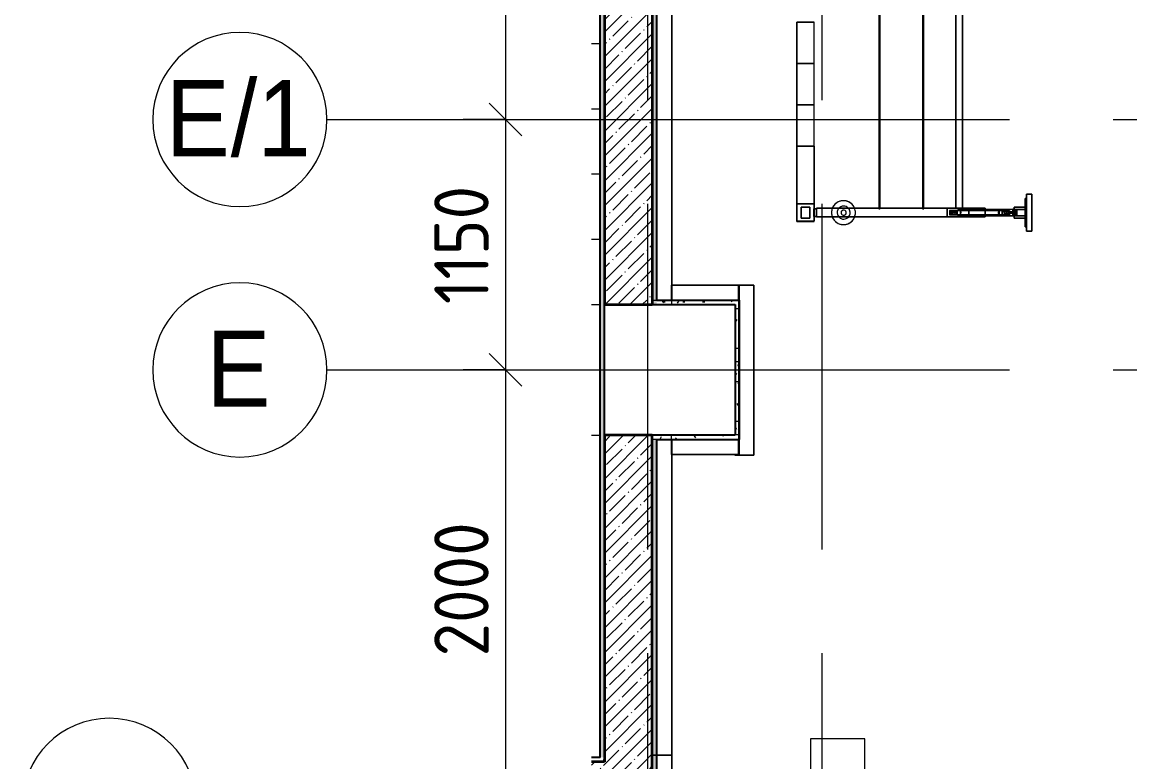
# Model space of a CAD drawing. Header units: millimetres. Extents: x 39486 to 115248, y -1987 to 27400.
# Drawn here: x 39486 to 44573, y 15200 to 18597 of the extents above; entities that cross this region are included whole.
import ezdxf

# ---------------------------------------------------------------- set-up
doc = ezdxf.new("R2010")
doc.units = ezdxf.units.MM
doc.linetypes.add('Осевая', pattern=[3175, 635, -476.25, 1587.5, -476.25])
for name, color, linetype, lineweight in [('0-1', 7, 'Continuous', 9), ('A-ANNO-DIMS', 7, 'Continuous', 9), ('A-ANNO-DIMS-100', 7, 'Continuous', 9), ('I-WALL', 7, 'Continuous', 9), ('S-STRS-1', 7, 'Continuous', 9), ('Оси', 7, 'Continuous', 9), ('Оси-1', 7, 'Continuous', 20), ('Оси-2', 7, 'Осевая', 9)]:
    doc.layers.add(name, color=color, linetype=linetype, lineweight=lineweight)
for name, color, linetype, lineweight, true_color in [('A-WALL-1', 7, 'Continuous', 25, 0x3c3c3c), ('A-WALL-2', 7, 'Continuous', 35, 0x3c3c3c), ('A-WALL-FNSH-2', 7, 'Continuous', 13, 0x3c3c3c), ('I-FURN-1', 7, 'Continuous', 9, 0xf0f0f0)]:
    doc.layers.add(name, color=color, linetype=linetype, lineweight=lineweight, true_color=true_color)
doc.styles.add('Arial', font='arial.ttf', dxfattribs={"width": 0.9, "height": 350})
doc.styles.add('ISOCPEUR', font='isocpeur.ttf', dxfattribs={"width": 0.9, "height": 250})
doc.dimstyles.new('ISO-2_5_0_9К_БОЛЬШОЙ', dxfattribs={"dimscale": 304.8, "dimtxt": 248.995294, "dimasz": 0.492126, "dimexe": 0.393701, "dimexo": 0.984252, "dimgap": 0, "dimtad": 1, "dimdec": 0, "dimrnd": 10, "dimzin": 0, "dimdsep": 46, "dimtxsty": 'ISOCPEUR', "dimblk1": 'OBLIQUE', "dimblk2": 'OBLIQUE', "dimsah": 1, "dimcen": 0.09, "dimdle": 0.393701, "dimazin": 0, "dimtfac": 1, "dimtdec": 4, "dimtix": 1, "dimtmove": 0, "dimatfit": 3, "dimfxl": 1, "dimtvp": 1, "dimtolj": 1, "dimtzin": 0, "dimarcsym": 2})
pattern_1 = [(45, (0, 0), (-57.02463, 57.02463), []), (45, (57.025, 0), (-57.02463, 57.02463), [100.806, -20.161, 3.353, -16.808])]
pattern_2 = [(0, (0, 0), (121.92, 30.48), [10.058, -81.382, 10.058, -81.382, -487.68]), (0, (0, 0), (121.92, 30.48), [-182.88, 10.058, -172.822, 10.058, -81.382, -213.36]), (0, (0, 0), (121.92, 30.48), [-457.2, 10.058, -50.902, 10.058, -142.342]), (120, (45.72, 15.24), (-87.356454, 90.345817), [10.058, -81.382, 10.058, -81.382, -487.68]), (120, (45.72, 15.24), (-87.356454, 90.345817), [-182.88, 10.058, -172.822, 10.058, -81.382, -213.36]), (120, (45.72, 15.24), (-87.356454, 90.345817), [-457.2, 10.058, -50.902, 10.058, -142.342]), (240, (60.96, 76.2), (-34.563546, -120.825817), [10.058, -81.382, 10.058, -81.382, -487.68]), (240, (60.96, 76.2), (-34.563546, -120.825817), [-182.88, 10.058, -172.822, 10.058, -81.382, -213.36]), (240, (60.96, 76.2), (-34.563546, -120.825817), [-457.2, 10.058, -50.902, 10.058, -142.342])]

# ---------------------------------------------------------------- blocks, each defined once
blk = doc.blocks.new('Стол базовый прямоугольный - 5_8-26349451-План разверток пом_ 2_19_ Этаж 2')
at = {"layer": 'I-FURN-1'}
for p, q in [((1500, 125), (-1500, 125)), ((-1500, 125), (-1500, -125)), ((1500, -125), (1500, 125)), ((-1500, -125), (1500, -125))]:
    blk.add_line(p, q, dxfattribs=at)
blk = doc.blocks.new('Sports-Recreation_Goals-Nets_Unisport_Handball-goal-with-gas-springs - 5_26-V2-План разверток пом_ 2_19_ Этаж 2')
at = {"layer": '0-1'}
for p, q in [((1475, -25), (1475, -31)), ((1475, -25), (1475, -31)), ((1484.4, -25), (1484.4, -30)), ((1484.4, -25), (1484.4, -30)), ((1595.4, -30), (1595.4, -25)), ((1595.4, -30), (1595.4, -25)), ((1605, -31), (1605, -25)), ((1605, -31), (1605, -25)), ((1526, -144.1), (1526, -289.4)), ((1531, -132.1), (1531, -289.4)), ((1537, -126.9), (1543, -126.9)), ((1549, -289.4), (1549, -132.1)), ((1554, -289.4), (1554, -144.1)), ((1526, -289.4), (1526, -336.2)), ((1531, -289.4), (1531, -348)), ((1549, -348), (1549, -289.4)), ((1554, -336.2), (1554, -289.4)), ((1520, -496.9), (-1520, -496.9)), ((1520, -497), (-1520, -497)), ((-1520, -502.9), (1520, -502.9)), ((-1520, -503), (1520, -503)), ((1522.2, -496.9), (1520, -496.9)), ((1522.5, -497), (1520, -497)), ((1520, -502.9), (1522.2, -502.9)), ((1520, -503), (1522.5, -503)), ((1520, -696.9), (-1520, -696.9)), ((-1520, -702.9), (1520, -702.9)), ((1522.2, -696.9), (1520, -696.9)), ((1520, -702.9), (1522.2, -702.9))]:
    blk.add_line(p, q, dxfattribs=at)
at = {"layer": 'I-FURN-1'}
for p, q in [((1455, -25), (1455, 0)), ((1455, 0), (1455, -25)), ((1455, 0), (1625, 0)), ((1625, 0), (1455, 0)), ((1625, 0), (1625, -25)), ((1625, -25), (1625, 0)), ((1625, -25), (1455, -25)), ((1455, -25), (1481.8, -25)), ((1475, -25), (1475.8, -25)), ((1481.8, -25), (1475, -25)), ((1475.8, -25), (1481.8, -25)), ((1481.8, -31), (1475.8, -31)), ((1475.8, -31), (1481.8, -31)), ((1481.8, -31), (1475.8, -31)), ((1475.8, -31), (1481.8, -31)), ((1475.8, -31), (1475.8, -31)), ((1481.8, -25), (1485.8, -25)), ((1481.8, -27.2), (1481.8, -25)), ((1481.8, -31), (1481.8, -25)), ((1485.8, -25), (1481.8, -25)), ((1481.8, -25), (1485.8, -25)), ((1481.8, -27.2), (1481.8, -25)), ((1481.8, -27.2), (1481.8, -25)), ((1481.8, -25), (1481.8, -25)), ((1485.8, -25), (1481.8, -25)), ((1481.8, -25), (1485.8, -25)), ((1481.8, -29.1), (1481.8, -27.2)), ((1481.8, -29.1), (1481.8, -27.2)), ((1481.8, -29.1), (1481.8, -27.2)), ((1481.8, -31), (1481.8, -29.1)), ((1481.8, -31), (1481.8, -29.1)), ((1481.8, -31), (1481.8, -29.1)), ((1514.9, -31), (1481.8, -31)), ((1481.8, -31), (1514.9, -31)), ((1514.9, -31), (1481.8, -31)), ((1481.8, -31), (1514.9, -31)), ((1485.8, -25), (1564, -25)), ((1564, -25), (1485.8, -25)), ((1485.8, -25), (1564, -25)), ((1564, -25), (1485.8, -25)), ((1539.9, -25), (1485.8, -25)), ((1485.8, -25), (1496.5, -25)), ((1485.8, -25), (1485.8, -25)), ((1496.5, -25), (1485.8, -25)), ((1485.8, -25), (1539.9, -25)), ((1485.8, -25), (1564, -25)), ((1485.8, -30), (1524.6, -30)), ((1524.6, -30), (1485.8, -30)), ((1485.8, -30), (1485.8, -30)), ((1485.8, -30), (1524.6, -30)), ((1539.9, -30), (1485.8, -30)), ((1496.5, -25), (1515.8, -25)), ((1539.9, -25), (1496.5, -25)), ((1524.9, -31), (1514.9, -31)), ((1514.9, -31), (1524.9, -31)), ((1524.9, -31), (1514.9, -31)), ((1514.9, -31), (1524.9, -31)), ((1524.9, -31), (1514.9, -31)), ((1514.9, -31), (1524.9, -31)), ((1514.9, -31), (1514.9, -81)), ((1514.9, -81), (1514.9, -31)), ((1515.8, -25), (1539.9, -25)), ((1524.6, -30), (1539.9, -30)), ((1539.9, -30), (1524.6, -30)), ((1524.6, -30), (1539.9, -30)), ((1554.9, -30), (1524.9, -30)), ((1524.9, -30), (1554.9, -30)), ((1524.9, -30), (1524.9, -74)), ((1524.9, -74), (1524.9, -30)), ((1554.9, -30), (1524.9, -30)), ((1524.9, -30), (1554.9, -30)), ((1524.9, -31), (1524.9, -74)), ((1524.9, -74), (1524.9, -31)), ((1554.9, -31), (1524.9, -31)), ((1524.9, -31), (1554.9, -31)), ((1554.9, -31), (1524.9, -31)), ((1524.9, -31), (1554.9, -31)), ((1554.9, -31), (1524.9, -31)), ((1524.9, -31), (1554.9, -31)), ((1539.9, -25), (1564, -25)), ((1564, -25), (1539.9, -25)), ((1539.9, -25), (1564, -25)), ((1564, -25), (1539.9, -25)), ((1555.2, -30), (1539.9, -30)), ((1539.9, -30), (1555.2, -30)), ((1555.2, -30), (1539.9, -30)), ((1539.9, -30), (1564, -30)), ((1554.9, -74), (1554.9, -30)), ((1554.9, -30), (1554.9, -74)), ((1554.9, -74), (1554.9, -31)), ((1554.9, -31), (1554.9, -74)), ((1564.5, -31), (1554.9, -31)), ((1554.9, -31), (1564.5, -31)), ((1564.5, -31), (1554.9, -31)), ((1554.9, -31), (1564.5, -31)), ((1564.9, -31), (1554.9, -31)), ((1554.9, -31), (1564.9, -31)), ((1564, -30), (1555.2, -30)), ((1555.2, -30), (1564, -30)), ((1564, -30), (1555.2, -30)), ((1564, -25), (1564.6, -25)), ((1564.6, -25), (1564, -25)), ((1564, -25), (1564.6, -25)), ((1564.6, -25), (1564, -25)), ((1564.6, -30), (1564, -30)), ((1564, -30), (1564.6, -30)), ((1564.6, -30), (1564, -30)), ((1564, -30), (1564.6, -30)), ((1564.5, -25), (1594, -25)), ((1594, -25), (1564.5, -25)), ((1564.5, -25), (1594, -25)), ((1594, -25), (1564.5, -25)), ((1564.5, -25), (1594, -25)), ((1564.6, -25), (1583.3, -25)), ((1583.3, -25), (1564.6, -25)), ((1564.6, -25), (1583.3, -25)), ((1594, -25), (1564.6, -25)), ((1583.3, -30), (1564.6, -30)), ((1564.6, -30), (1594, -30)), ((1594, -30), (1564.6, -30)), ((1564.6, -30), (1594, -30)), ((1598.2, -31), (1564.9, -31)), ((1564.9, -31), (1598.2, -31)), ((1598.2, -31), (1564.9, -31)), ((1564.9, -31), (1598.2, -31)), ((1564.9, -81), (1564.9, -31)), ((1564.9, -31), (1564.9, -81)), ((1583.3, -25), (1594, -25)), ((1594, -25), (1583.3, -25)), ((1583.3, -25), (1594, -25)), ((1594, -30), (1583.3, -30)), ((1594, -25), (1598.2, -25)), ((1598.2, -25), (1594, -25)), ((1594, -25), (1598.2, -25)), ((1598.2, -25), (1594, -25)), ((1595.4, -25), (1594, -25)), ((1594, -25), (1595.4, -25)), ((1594, -25), (1600.7, -25)), ((1595.4, -30), (1594, -30)), ((1594, -30), (1595.4, -30)), ((1598.2, -31), (1598.2, -25)), ((1598.2, -25), (1601.1, -25)), ((1605, -25), (1598.2, -25)), ((1598.2, -25), (1598.2, -31)), ((1598.2, -31), (1598.2, -25)), ((1598.2, -25), (1601.1, -25)), ((1601.1, -25), (1598.2, -25)), ((1598.2, -25), (1598.2, -31)), ((1603.2, -31), (1598.2, -31)), ((1598.2, -31), (1605, -31)), ((1603.2, -31), (1598.2, -31)), ((1598.2, -31), (1603.2, -31)), ((1600.7, -25), (1625, -25)), ((1601.1, -25), (1605, -25)), ((1601.1, -25), (1605, -25)), ((1605, -25), (1601.1, -25)), ((1605, -31), (1603.2, -31)), ((1605, -31), (1603.2, -31)), ((1603.2, -31), (1605, -31)), ((1514.9, -81), (1522, -81)), ((1525.3, -81), (1514.9, -81)), ((1522, -80.9), (1524.9, -80.9)), ((1522, -80.9), (1525, -80.9)), ((1522, -86.9), (1522, -81)), ((1522, -86.9), (1522, -81)), ((1522, -81), (1525.3, -81)), ((1524.9, -86.9), (1522, -86.9)), ((1525, -86.9), (1522, -86.9)), ((1554.9, -74), (1524.9, -74)), ((1525, -80.9), (1528.5, -80.9)), ((1525, -80.9), (1537, -80.9)), ((1537, -86.9), (1525, -86.9)), ((1537, -86.9), (1525, -86.9)), ((1554.5, -70), (1525.3, -70)), ((1525.3, -70), (1554.5, -70)), ((1554.5, -70), (1525.3, -70)), ((1525.3, -70), (1554.5, -70)), ((1525.3, -70), (1525.3, -74)), ((1525.3, -70), (1525.3, -74)), ((1525.3, -70), (1525.3, -74)), ((1525.3, -70), (1525.3, -74)), ((1525.3, -74), (1554.5, -74)), ((1525.3, -74), (1554.5, -74)), ((1554.5, -74), (1525.3, -74)), ((1525.3, -74), (1525.3, -214.9)), ((1525.3, -74), (1525.3, -214.9)), ((1525.3, -74), (1525.3, -81)), ((1525.3, -74), (1525.3, -81)), ((1525.3, -81), (1525.3, -82.9)), ((1525.3, -81), (1525.3, -82.9)), ((1554.5, -81), (1525.3, -81)), ((1525.3, -84.1), (1525.3, -86.9)), ((1525.3, -84.1), (1525.3, -86.9)), ((1525.3, -86.9), (1525.3, -214.9)), ((1525.3, -86.9), (1525.3, -214.9)), ((1525.4, -81), (1528.8, -81)), ((1528.5, -80.9), (1531.4, -80.9)), ((1528.8, -81), (1552, -81)), ((1531.4, -80.9), (1542.6, -80.9)), ((1552, -80.9), (1537, -80.9)), ((1537, -86.9), (1552, -86.9)), ((1542.6, -86.9), (1537, -86.9)), ((1537, -86.9), (1543, -86.9)), ((1543, -86.9), (1537, -86.9)), ((1537, -86.9), (1537, -111.9)), ((1537, -102.2), (1537, -86.9)), ((1542.6, -80.9), (1552, -80.9)), ((1543, -111.9), (1543, -86.9)), ((1543, -86.9), (1543, -102.2)), ((1545.5, -86.9), (1543.1, -86.9)), ((1549, -86.9), (1545.5, -86.9)), ((1552, -86.9), (1549, -86.9)), ((1552, -86.9), (1552, -81)), ((1552, -81), (1552, -86.9)), ((1552, -81), (1554.5, -81)), ((1554.5, -74), (1554.5, -70)), ((1554.5, -70), (1554.5, -74)), ((1554.5, -74), (1554.5, -70)), ((1554.5, -70), (1554.5, -74)), ((1554.5, -214.9), (1554.5, -74)), ((1554.5, -74), (1554.5, -214.9)), ((1554.5, -81), (1554.5, -74)), ((1554.5, -74), (1554.5, -81)), ((1554.5, -214.9), (1554.5, -81)), ((1554.5, -81), (1554.5, -214.9)), ((1554.5, -81), (1564.9, -81)), ((1564.9, -81), (1554.5, -81)), ((1530, -135), (1530, -102.2)), ((1530, -102.2), (1530, -117.4)), ((1530, -102.2), (1537, -102.2)), ((1530, -117.4), (1530, -136.8)), ((1537, -117.4), (1530, -117.4)), ((1535.4, -135), (1530, -135)), ((1530, -135), (1530, -136.8)), ((1530, -136.8), (1530, -150.1)), ((1530, -136.8), (1530, -150.1)), ((1532.8, -150.1), (1534.8, -150.1)), ((1539.9, -135), (1535.8, -135)), ((1536, -150.1), (1539, -150.1)), ((1537, -111.9), (1537, -102.2)), ((1537, -102.2), (1543, -102.2)), ((1537, -111.9), (1537, -126.9)), ((1537, -111.9), (1537, -122.6)), ((1538.6, -117.4), (1537, -117.4)), ((1537, -122.6), (1537, -126.9)), ((1544.2, -135), (1540.1, -135)), ((1541, -150.1), (1543.9, -150.1)), ((1543, -117.4), (1541.6, -117.4)), ((1543, -102.2), (1543, -111.9)), ((1543, -102.2), (1550, -102.2)), ((1543, -126.9), (1543, -111.9)), ((1543, -122.6), (1543, -111.9)), ((1550, -117.4), (1543, -117.4)), ((1543, -126.9), (1543, -122.6)), ((1550, -135), (1544.6, -135)), ((1544.8, -150.1), (1546.8, -150.1)), ((1548.2, -150.1), (1549.5, -150.1)), ((1550, -117.4), (1550, -102.2)), ((1550, -102.2), (1550, -135)), ((1550, -136.8), (1550, -117.4)), ((1550, -135), (1550, -136.8)), ((1550, -136.8), (1550, -150.1)), ((1550, -150.1), (1550, -136.8)), ((1520, -289.4), (1520, -214.9)), ((1520, -214.9), (1525.3, -214.9)), ((1520, -214.9), (1525.3, -214.9)), ((1520, -214.9), (1520, -289.4)), ((1525.3, -214.9), (1520, -214.9)), ((1520, -214.9), (1560, -214.9)), ((1520, -214.9), (1520, -289.4)), ((1520, -989.9), (1520, -214.9)), ((1554.5, -214.9), (1525.3, -214.9)), ((1525.3, -214.9), (1554.5, -214.9)), ((1554.5, -214.9), (1525.3, -214.9)), ((1530.8, -214.9), (1527.8, -214.9)), ((1527.8, -214.9), (1530.8, -214.9)), ((1527.8, -214.9), (1530.8, -214.9)), ((1527.8, -214.9), (1530.8, -214.9)), ((1533.4, -214.9), (1531.9, -214.9)), ((1531.9, -214.9), (1533.4, -214.9)), ((1531.9, -214.9), (1533.4, -214.9)), ((1531.9, -214.9), (1533.4, -214.9)), ((1540, -214.9), (1534.7, -214.9)), ((1534.7, -214.9), (1540, -214.9)), ((1534.7, -214.9), (1540, -214.9)), ((1534.7, -214.9), (1540, -214.9)), ((1545.1, -214.9), (1541.1, -214.9)), ((1541.1, -214.9), (1545.1, -214.9)), ((1541.1, -214.9), (1545.1, -214.9)), ((1541.1, -214.9), (1545.1, -214.9)), ((1547.7, -214.9), (1546.4, -214.9)), ((1546.4, -214.9), (1547.7, -214.9)), ((1546.4, -214.9), (1547.7, -214.9)), ((1546.4, -214.9), (1547.7, -214.9)), ((1551.4, -214.9), (1549.9, -214.9)), ((1549.9, -214.9), (1551.4, -214.9)), ((1549.9, -214.9), (1551.4, -214.9)), ((1549.9, -214.9), (1551.4, -214.9)), ((1554.5, -214.9), (1560, -214.9)), ((1554.5, -214.9), (1560, -214.9)), ((1560, -214.9), (1554.5, -214.9)), ((1560, -214.9), (1560, -289.4)), ((1560, -289.4), (1560, -214.9)), ((1560, -289.4), (1560, -214.9)), ((1560, -214.9), (1560, -989.9)), ((1520, -319.4), (1520, -289.4)), ((1520, -289.4), (1520, -319.4)), ((1520, -289.4), (1520, -319.4)), ((1560, -289.4), (1520, -289.4)), ((1520, -289.4), (1560, -289.4)), ((1520, -289.4), (1520, -319.4)), ((1520, -389.4), (1520, -289.4)), ((1560, -289.4), (1560, -389.4)), ((1560, -389.4), (1560, -289.4)), ((1560, -389.4), (1560, -289.4)), ((1560, -389.4), (1560, -289.4)), ((1560, -289.4), (1560, -389.4)), ((1520, -319.4), (-1520, -319.4)), ((-1520, -319.4), (1520, -319.4)), ((-1520, -349.4), (1520, -349.4)), ((1520, -349.4), (-1520, -349.4)), ((1520, -349.4), (1520, -319.4)), ((1520, -319.4), (1520, -349.4)), ((1520, -319.4), (1520, -349.4)), ((1520, -319.4), (1520, -349.4)), ((1520, -349.4), (1520, -319.4)), ((1520, -319.4), (1520, -349.4)), ((1520, -389.4), (1520, -349.4)), ((1520, -349.4), (1520, -389.4)), ((1520, -349.4), (1520, -389.4)), ((1520, -349.4), (1520, -389.4)), ((1530, -362.7), (1530, -330)), ((1530, -330), (1530, -345.1)), ((1530, -330), (1550, -330)), ((1530, -345.1), (1530, -377.8)), ((1532, -345.1), (1530, -345.1)), ((1547.8, -345.1), (1532.2, -345.1)), ((1537, -364.1), (1537, -349.1)), ((1537, -379.1), (1537, -349.1)), ((1537, -349.1), (1543, -349.1)), ((1543, -349.1), (1543, -364.1)), ((1543, -349.1), (1543, -379.1)), ((1550, -345.1), (1547.8, -345.1)), ((1550, -345.1), (1550, -330)), ((1550, -330), (1550, -362.7)), ((1550, -377.8), (1550, -345.1)), ((1520, -497.4), (1520, -389.4)), ((1520, -389.4), (1520, -497.4)), ((1520, -389.4), (1520, -497.4)), ((1520, -389.4), (1560, -389.4)), ((1560, -389.4), (1520, -389.4)), ((1537, -362.7), (1530, -362.7)), ((1530, -362.7), (1530, -377.8)), ((1530, -377.8), (1537, -377.8)), ((1543, -362.7), (1537, -362.7)), ((1537, -364.1), (1537, -378.7)), ((1537, -377.8), (1543, -377.8)), ((1537, -378.7), (1537, -379.1)), ((1537, -379.1), (1543, -379.1)), ((1550, -362.7), (1543, -362.7)), ((1543, -378.7), (1543, -364.1)), ((1543, -377.8), (1550, -377.8)), ((1543, -379.1), (1543, -378.7)), ((1550, -362.7), (1550, -377.8)), ((1560, -389.4), (1560, -842.6)), ((1560, -842.6), (1560, -389.4)), ((1560, -989.9), (1560, -389.4)), ((1520, -498.6), (1520, -502.5)), ((1520, -498.6), (1520, -502.5)), ((1520, -502.5), (1520, -498.7)), ((1520, -697.4), (1520, -502.5)), ((1520, -502.5), (1520, -697.4)), ((1520, -502.5), (1520, -697.4)), ((1522.2, -497.4), (1522.2, -498.4)), ((1522.2, -501.5), (1522.2, -498.1)), ((1522.2, -502.9), (1522.2, -498.4)), ((1522.5, -497), (1522.5, -498.4)), ((1522.5, -497.4), (1522.5, -497)), ((1522.5, -501.5), (1522.5, -498.2)), ((1522.5, -502.5), (1522.5, -498.4)), ((1522.5, -503), (1522.5, -502.5)), ((1520, -702.5), (1520, -698.7)), ((1520, -698.7), (1520, -702.5)), ((1520, -698.7), (1520, -702.5)), ((1520, -842.3), (1520, -702.5)), ((1520, -702.5), (1520, -842.3)), ((1520, -702.5), (1520, -989.9)), ((1522.2, -697.4), (1522.2, -698.4)), ((1522.2, -701.5), (1522.2, -698.2)), ((1522.2, -702.9), (1522.2, -698.4)), ((1520, -884.8), (1520, -844.2)), ((1520, -844.2), (1520, -884.8)), ((1560, -843.2), (1560, -886.5)), ((1560, -886.5), (1560, -843.2)), ((1520, -989), (1520, -886.9)), ((1520, -886.9), (1520, -989)), ((1560, -886.5), (1560, -989)), ((1560, -989), (1560, -886.5)), ((855, -999.9), (665, -999.9)), ((665, -999.9), (665, -1079.9)), ((855, -999.9), (665, -999.9)), ((665, -1079.9), (665, -999.9)), ((1045, -999.9), (855, -999.9)), ((855, -999.9), (855, -1079.9)), ((1045, -999.9), (855, -999.9)), ((855, -1079.9), (855, -999.9)), ((855, -1079.9), (855, -999.9)), ((855, -999.9), (855, -1079.9)), ((1045, -1079.9), (1045, -999.9)), ((1045, -999.9), (1045, -1079.9)), ((1235, -999.9), (1045, -999.9)), ((1045, -999.9), (1045, -1079.9)), ((1235, -999.9), (1045, -999.9)), ((1045, -1079.9), (1045, -999.9)), ((1579.8, -999.9), (1235, -999.9)), ((1235, -999.9), (1235, -1079.9)), ((1235, -999.9), (1235, -1079.9)), ((1235, -999.9), (1499.8, -999.9)), ((1235, -1079.9), (1235, -999.9)), ((1235, -999.9), (1235, -1079.9)), ((1499.7, -1000.1), (1499.7, -1079.9)), ((1499.7, -1079.9), (1499.7, -1000.1)), ((1499.8, -999.9), (1499.8, -1079.9)), ((1499.8, -999.9), (1499.8, -1079.9)), ((1499.8, -999.9), (1501.8, -999.9)), ((1500, -1079.9), (1500, -1000)), ((1500, -1000), (1500, -1079.9)), ((1500, -1000), (1522.5, -1000)), ((1522.5, -1000), (1500, -1000)), ((1500, -1079.9), (1500, -1000)), ((1500, -1000), (1500, -1079.9)), ((1500, -1000), (1522.5, -1000)), ((1522.5, -1000), (1500, -1000)), ((1500, -1079.9), (1500, -1000)), ((1500, -1000), (1500, -1079.9)), ((1500, -1000), (1522.5, -1000)), ((1522.5, -1000), (1500, -1000)), ((1500, -1079.9), (1500, -1000)), ((1500, -1000), (1500, -1079.9)), ((1500, -1000), (1522.5, -1000)), ((1522.5, -1000), (1500, -1000)), ((1500, -1079.9), (1500, -1000)), ((1500, -1000), (1500, -1079.9)), ((1500, -1000), (1522.5, -1000)), ((1522.5, -1000), (1500, -1000)), ((1500, -1079.9), (1500, -1000)), ((1500, -1000), (1500, -1079.9)), ((1500, -1000), (1522.5, -1000)), ((1522.5, -1000), (1500, -1000)), ((1500, -1079.9), (1500, -1000)), ((1500, -1000), (1500, -1079.9)), ((1500, -1000), (1522.5, -1000)), ((1522.5, -1000), (1500, -1000)), ((1500, -1079.9), (1500, -1000)), ((1500, -1000), (1500, -1079.9)), ((1500, -1000), (1522.5, -1000)), ((1522.5, -1000), (1500, -1000)), ((1522.5, -1000.1), (1500, -1000.1)), ((1500, -1000.1), (1522.5, -1000.1)), ((1501.8, -999.9), (1522.5, -999.9)), ((1560, -989), (1520, -989)), ((1520, -989), (1522.5, -989)), ((1520, -989.9), (1522.5, -989.9)), ((1560, -989.9), (1520, -989.9)), ((1522.5, -989), (1557.5, -989)), ((1557.5, -989), (1522.5, -989)), ((1522.5, -989), (1557.5, -989)), ((1522.5, -989.9), (1522.5, -999.9)), ((1522.5, -999.9), (1522.5, -989.9)), ((1522.5, -989.9), (1557.5, -989.9)), ((1522.5, -989.9), (1557.5, -989.9)), ((1557.5, -989.9), (1522.5, -989.9)), ((1522.5, -989.9), (1522.5, -999.9)), ((1522.5, -999.9), (1522.5, -989.9)), ((1522.5, -999.9), (1557.5, -999.9)), ((1522.5, -999.9), (1522.5, -1001.4)), ((1522.5, -1001.4), (1522.5, -999.9)), ((1522.5, -1000), (1557.5, -1000)), ((1557.5, -1000), (1522.5, -1000)), ((1522.5, -1000), (1557.5, -1000)), ((1557.5, -1000), (1522.5, -1000)), ((1522.5, -1000), (1557.5, -1000)), ((1557.5, -1000), (1522.5, -1000)), ((1522.5, -1000), (1557.5, -1000)), ((1557.5, -1000), (1522.5, -1000)), ((1522.5, -1000), (1557.5, -1000)), ((1579.8, -1000), (1522.5, -1000)), ((1522.5, -1000), (1557.5, -1000)), ((1557.5, -1000), (1522.5, -1000)), ((1522.5, -1000), (1557.5, -1000)), ((1557.5, -1000), (1522.5, -1000)), ((1522.5, -1000), (1557.5, -1000)), ((1557.5, -1000), (1522.5, -1000)), ((1557.5, -1000.1), (1522.5, -1000.1)), ((1522.5, -1000.1), (1557.5, -1000.1)), ((1522.5, -1000.1), (1522.5, -1001.4)), ((1522.5, -1001.4), (1522.5, -1000.1)), ((1522.5, -1001.4), (1557.5, -1001.4)), ((1557.5, -1001.4), (1522.5, -1001.4)), ((1522.5, -1001.4), (1557.5, -1001.4)), ((1557.5, -1001.4), (1522.5, -1001.4)), ((1557.5, -989), (1560, -989)), ((1557.5, -989.9), (1557.5, -999.9)), ((1557.5, -999.9), (1557.5, -989.9)), ((1557.5, -989.9), (1560, -989.9)), ((1557.5, -989.9), (1557.5, -999.9)), ((1557.5, -999.9), (1557.5, -989.9)), ((1557.5, -999.9), (1579.8, -999.9)), ((1557.5, -999.9), (1557.5, -1001.4)), ((1557.5, -1001.4), (1557.5, -999.9)), ((1557.5, -1000), (1579.8, -1000)), ((1579.8, -1000), (1557.5, -1000)), ((1557.5, -1000), (1579.8, -1000)), ((1579.8, -1000), (1557.5, -1000)), ((1557.5, -1000), (1579.8, -1000)), ((1579.8, -1000), (1557.5, -1000)), ((1557.5, -1000), (1579.8, -1000)), ((1579.8, -1000), (1557.5, -1000)), ((1557.5, -1000), (1579.8, -1000)), ((1557.5, -1000), (1579.8, -1000)), ((1579.8, -1000), (1557.5, -1000)), ((1557.5, -1000), (1579.8, -1000)), ((1579.8, -1000), (1557.5, -1000)), ((1557.5, -1000), (1579.8, -1000)), ((1579.8, -1000), (1557.5, -1000)), ((1579.8, -1000.1), (1557.5, -1000.1)), ((1557.5, -1000.1), (1579.8, -1000.1)), ((1557.5, -1000.1), (1557.5, -1001.4)), ((1557.5, -1001.4), (1557.5, -1000.1)), ((1579.8, -999.9), (1579.8, -1079.9)), ((1579.8, -1000), (1579.8, -1079.9)), ((1579.8, -1079.9), (1579.8, -1000.1)), ((1579.8, -1000.1), (1579.8, -1079.9)), ((1580.1, -1000), (1580.1, -1080)), ((1580.1, -1080), (1580.1, -1000)), ((1580.1, -1000), (1580.1, -1080)), ((1580.1, -1080), (1580.1, -1000)), ((1580.1, -1000), (1580.1, -1080)), ((1580.1, -1080), (1580.1, -1000)), ((1580.1, -1000), (1580.1, -1080)), ((1580.1, -1080), (1580.1, -1000)), ((1580.1, -1000), (1580.1, -1080)), ((1580.1, -1080), (1580.1, -1000)), ((1580.1, -1000), (1580.1, -1080)), ((1580.1, -1080), (1580.1, -1000)), ((1580.1, -1000), (1580.1, -1080)), ((1580.1, -1080), (1580.1, -1000)), ((1580.1, -1000), (1580.1, -1080)), ((1580.1, -1080), (1580.1, -1000)), ((1565, -1020.4), (1515, -1020.4)), ((1515, -1020.4), (1565, -1020.4)), ((1515, -1020.4), (1515, -1059.4)), ((1515, -1059.4), (1515, -1020.4)), ((1515, -1059.4), (1565, -1059.4)), ((1565, -1059.4), (1515, -1059.4)), ((1565, -1059.4), (1565, -1020.4)), ((1565, -1020.4), (1565, -1059.4)), ((665, -1079.9), (855, -1079.9)), ((855, -1079.9), (665, -1079.9)), ((855, -1079.9), (1045, -1079.9)), ((1045, -1079.9), (855, -1079.9)), ((1045, -1079.9), (1235, -1079.9)), ((1235, -1079.9), (1045, -1079.9)), ((1235, -1079.9), (1579.8, -1079.9)), ((1499.8, -1079.9), (1235, -1079.9)), ((1499.7, -1080.1), (1579.8, -1080.1)), ((1579.8, -1080.1), (1499.7, -1080.1)), ((1501.8, -1079.9), (1500, -1079.9)), ((1580.1, -1080), (1500, -1080)), ((1500, -1080), (1580.1, -1080)), ((1580.1, -1080), (1500, -1080)), ((1500, -1080), (1580.1, -1080)), ((1580.1, -1080), (1500, -1080)), ((1500, -1080), (1580.1, -1080)), ((1580.1, -1080), (1500, -1080)), ((1500, -1080), (1580.1, -1080)), ((1580.1, -1080), (1500, -1080)), ((1500, -1080), (1580.1, -1080)), ((1580.1, -1080), (1500, -1080)), ((1500, -1080), (1580.1, -1080)), ((1580.1, -1080), (1500, -1080)), ((1500, -1080), (1580.1, -1080)), ((1580.1, -1080), (1500, -1080)), ((1500, -1080), (1580.1, -1080)), ((1579.8, -1079.9), (1501.8, -1079.9))]:
    blk.add_line(p, q, dxfattribs=at)
for centre, radius, start, end in [((1540, -865.5), 55, 90, 111.551), ((1540, -865.5), 55, 90, 111.551), ((1540, -865.5), 55, 68.4564, 90), ((1540, -865.5), 55, 68.4564, 90), ((1540, -865.5), 55, 111.5569, 248.4431), ((1540, -865.5), 55, 169.5754, 191.3133), ((1540, -865.5), 55, 167.1429, 169.5754), ((1540, -865.5), 55, 141.7749, 165.599), ((1540, -865.5), 55, 128.5714, 139.4712), ((1540, -865.5), 55, 119.0854, 128.5714), ((1539.9, -864.6), 29.9, 134.2412, 227.5143), ((1539.9, -864.6), 29.9, 134.2412, 227.5143), ((1540, -865.5), 55, 115.7143, 119.0854), ((1540, -865.5), 55, 113.7713, 115.7143), ((1540, -865.5), 55, 111.5569, 113.7713), ((1539.9, -864.6), 29.9, 79.2029, 134.2412), ((1539.9, -864.6), 29.9, 115.2029, 133.2029), ((1539.9, -864.6), 29.9, 93.4242, 115.2029), ((1540, -864.6), 12, 147.9193, 192.9193), ((1540, -864.6), 12, 147.9193, 327.9193), ((1540, -864.6), 12, 327.9193, 147.9193), ((1540, -864.6), 12, 92.6549, 147.9193), ((1539.9, -864.6), 29.9, 79.2029, 90.4595), ((1540, -864.6), 12, 75.5324, 87.894), ((1540, -864.6), 12, 57.9193, 75.5324), ((1539.9, -864.6), 29.9, 46.8853, 79.2029), ((1539.9, -864.6), 29.9, 46.8853, 79.2029), ((1540, -864.6), 12, 44.6597, 57.9193), ((1540, -864.6), 12, 28.7212, 43.0372), ((1540, -864.6), 12, 327.9193, 12.9193), ((1540, -864.6), 12, 12.9193, 28.7212), ((1540, -865.5), 55, 66.2287, 68.449), ((1540, -865.5), 55, 291.551, 68.449), ((1539.9, -864.6), 29.9, 314.9973, 46.8853), ((1539.9, -864.6), 29.9, 314.9973, 46.8853), ((1540, -865.5), 55, 64.2857, 66.2287), ((1540, -865.5), 55, 60.9146, 64.2857), ((1540, -865.5), 55, 40.5288, 60.9146), ((1540, -865.5), 55, 38.5714, 40.5288), ((1540, -865.5), 55, 15.2897, 38.2251), ((1540, -865.5), 55, 12.8571, 15.2897), ((1540, -865.5), 55, 349.5754, 11.3133), ((1540, -865.5), 55, 192.8571, 195.2897), ((1540, -865.5), 55, 195.2897, 218.2251), ((1540, -865.5), 55, 218.5714, 220.5288), ((1540, -865.5), 55, 220.5288, 240.9146), ((1540, -865.5), 55, 240.9146, 244.2857), ((1540, -865.5), 55, 244.2857, 246.2287), ((1539.9, -864.6), 29.9, 227.5143, 259.2029), ((1539.9, -864.6), 29.9, 227.5143, 259.2029), ((1540, -864.6), 12, 192.9193, 208.7212), ((1540, -864.6), 12, 208.7212, 223.0372), ((1540, -864.6), 12, 224.6597, 237.9193), ((1540, -864.6), 12, 237.9193, 255.5324), ((1539.9, -864.6), 29.9, 259.2029, 314.9973), ((1539.9, -864.6), 29.9, 259.2029, 270.4597), ((1540, -864.6), 12, 255.5324, 267.894), ((1540, -864.6), 12, 272.6549, 282.9193), ((1539.9, -864.6), 29.9, 272.5404, 295.2029), ((1540, -864.6), 12, 282.9193, 327.9193), ((1539.9, -864.6), 29.9, 295.2029, 313.2029), ((1540, -865.5), 55, 293.7713, 295.7143), ((1540, -865.5), 55, 295.7143, 299.0854), ((1540, -865.5), 55, 299.0854, 308.5714), ((1540, -865.5), 55, 308.5714, 319.4712), ((1540, -865.5), 55, 321.7749, 345.599), ((1540, -865.5), 55, 347.1429, 349.5754), ((1540, -865.5), 55, 246.2287, 248.4431), ((1540, -865.5), 55, 248.449, 270), ((1540, -865.5), 55, 248.449, 270), ((1540, -865.5), 55, 270, 291.5436), ((1540, -865.5), 55, 270, 291.5436), ((1540, -865.5), 55, 291.551, 293.7713)]:
    blk.add_arc(centre, radius, start, end, dxfattribs=at)
for centre, major_axis, start_param, end_param in [((1540, -144.1), (14, 0), 1.570796, 3.141593), ((1540, -144.1), (14, 0), 3.141593, 3.322848), ((1540, -144.1), (14, 0), 3.33115, 3.491338), ((1540, -144.1), (14, 0), 3.52479, 3.682602), ((1540, -144.1), (14, 0), 3.773369, 3.92419), ((1540, -132.1), (-9, 0), 4.712389, 6.730585), ((1540, -132.1), (9, 0), 3.816291, 4.127878), ((1540, -132.1), (9, 0), 4.151538, 4.671421), ((1540, -132.1), (-9, 0), 2.694193, 4.712389), ((1540, -144.1), (14, 0), 0, 1.570796), ((1540, -132.1), (9, 0), 4.755033, 5.271558), ((1540, -132.1), (9, 0), 5.287829, 5.608487), ((1540, -144.1), (14, 0), 5.364723, 5.464962), ((1540, -144.1), (14, 0), 5.564316, 5.872134), ((1540, -144.1), (14, 0), 5.905355, 6.085043), ((1540, -144.1), (14, 0), 6.100402, 6.283185), ((1540, -144.1), (14, 0), 4.136048, 4.397085), ((1540, -144.1), (14, 0), 4.398941, 4.712389), ((1540, -144.1), (14, 0), 4.712389, 5.017501), ((1540, -144.1), (14, 0), 5.098638, 5.252853), ((1540, -336.2), (14, 0), 1.570796, 3.141593), ((1540, -336.2), (14, 0), 3.141593, 3.90774), ((1540, -336.2), (14, 0), 3.926991, 4.076093), ((1540, -348), (-9, 0), 5.759587, 6.283185), ((1540, -348), (9, 0), 3.141593, 3.665191), ((1540, -336.2), (14, 0), 4.11437, 4.712389), ((1540, -348), (9, 0), 1.570796, 2.617994), ((1540, -348), (9, 0), 3.665191, 4.309322), ((1540, -348), (-9, 0), 1.16773, 1.570796), ((1540, -336.2), (14, 0), 0.785398, 1.570796), ((1540, -348), (9, 0), 0.523599, 1.570796), ((1540, -336.2), (14, 0), 4.712389, 5.310407), ((1540, -348), (-9, 0), 1.570796, 1.973863), ((1540, -348), (9, 0), 5.115456, 6.283185), ((1540, -348), (-9, 0), 3.141593, 3.665191), ((1540, -336.2), (14, 0), 5.310407, 5.497787), ((1540, -336.2), (14, 0), 0, 0.785398), ((1540, -336.2), (14, 0), 5.517038, 6.283185)]:
    blk.add_ellipse(centre, major_axis=major_axis, ratio=0.756193, start_param=start_param, end_param=end_param, dxfattribs=at)
blk = doc.blocks.new('Мат в спортивном зале - Т5-31174681-План разверток пом_ 2_19_ Этаж 2')
at = {"layer": 'I-FURN-1'}
for p, q in [((-568.7, 925.9), (-568.7, 906.7)), ((881.3, 906.7), (881.3, 925.9)), ((881.3, 909.3), (-568.7, 909.3)), ((-568.7, 909.3), (-568.7, 839.3)), ((-568.7, 839.3), (-568.7, 909.3)), ((-568.7, 909.3), (881.3, 909.3)), ((881.3, 839.3), (881.3, 909.3)), ((-568.7, 839.3), (881.3, 839.3)), ((812.3, 839.3), (-568.7, 839.3)), ((881.3, 839.3), (812.3, 839.3))]:
    blk.add_line(p, q, dxfattribs=at)
blk = doc.blocks.new('Мат в спортивном зале - Т5-V12-План разверток пом_ 2_19_ Этаж 2')
at = {"layer": 'I-FURN-1'}
for p, q in [((-568.7, 925.9), (-568.7, 906.7)), ((881.3, 906.7), (881.3, 925.9)), ((881.3, 909.3), (-568.7, 909.3)), ((-568.7, 909.3), (-568.7, 839.3)), ((-568.7, 839.3), (-568.7, 909.3)), ((-568.7, 909.3), (881.3, 909.3)), ((881.3, 839.3), (881.3, 909.3)), ((881.3, 909.3), (881.3, 839.3)), ((-568.7, 839.3), (881.3, 839.3)), ((881.3, 839.3), (-568.7, 839.3))]:
    blk.add_line(p, q, dxfattribs=at)
blk = doc.blocks.new('Мат в спортивном зале - Т4-V14-План разверток пом_ 2_19_ Этаж 2')
at = {"layer": 'I-FURN-1'}
for p, q in [((-458.7, 925.9), (-458.7, 906.7)), ((881.3, 906.7), (881.3, 925.9)), ((881.3, 909.3), (-458.7, 909.3)), ((-458.7, 909.3), (-458.7, 839.3)), ((-458.7, 840.6), (-458.7, 909.3)), ((-457.7, 909.3), (881.3, 909.3)), ((881.3, 839.3), (881.3, 909.3)), ((881.3, 909.3), (881.3, 839.3)), ((-458.7, 839.3), (-458.7, 840.6)), ((-458.7, 839.3), (881.3, 839.3)), ((-389.7, 839.3), (-458.7, 839.3)), ((881.3, 839.3), (-389.7, 839.3))]:
    blk.add_line(p, q, dxfattribs=at)
blk = doc.blocks.new('Мат в спортивном зале - Т7-V17-План разверток пом_ 2_19_ Этаж 2')
at = {"layer": 'I-FURN-1'}
for p, q in [((571.3, 925.9), (571.3, 906.7)), ((881.3, 906.7), (881.3, 925.9)), ((881.3, 909.3), (571.3, 909.3)), ((571.3, 909.3), (571.3, 839.3)), ((571.3, 839.3), (571.3, 908.3)), ((881.3, 839.3), (881.3, 909.3)), ((881.3, 908.3), (881.3, 839.3)), ((571.3, 839.3), (881.3, 839.3)), ((573.9, 839.3), (571.3, 839.3)), ((880, 839.3), (573.9, 839.3)), ((881.3, 839.3), (880, 839.3))]:
    blk.add_line(p, q, dxfattribs=at)
blk = doc.blocks.new('Мат в спортивном зале - Т7-V18-План разверток пом_ 2_19_ Этаж 2')
at = {"layer": 'I-FURN-1'}
for p, q in [((881.3, -839.3), (571.3, -839.3)), ((571.3, -839.3), (571.3, -909.3)), ((571.3, -908.3), (571.3, -839.3)), ((571.3, -839.3), (573.9, -839.3)), ((573.9, -839.3), (880, -839.3)), ((880, -839.3), (881.3, -839.3)), ((881.3, -909.3), (881.3, -839.3)), ((881.3, -839.3), (881.3, -908.3)), ((571.3, -925.9), (571.3, -906.7)), ((571.3, -909.3), (881.3, -909.3)), ((881.3, -906.7), (881.3, -925.9))]:
    blk.add_line(p, q, dxfattribs=at)
blk = doc.blocks.new('Мат в спортивном зале - Т6-31175905-План разверток пом_ 2_19_ Этаж 2')
at = {"layer": 'I-FURN-1'}
for p, q in [((101.3, 925.9), (101.3, 906.7)), ((881.3, 906.7), (881.3, 925.9)), ((881.3, 909.3), (101.3, 909.3)), ((101.3, 909.3), (101.3, 839.3)), ((101.3, 839.3), (101.3, 909.3)), ((101.3, 909.3), (103.3, 909.3)), ((103.3, 909.3), (172.3, 909.3)), ((812.3, 909.3), (881.3, 909.3)), ((881.3, 839.3), (881.3, 909.3)), ((881.3, 909.3), (881.3, 906.7)), ((881.3, 906.7), (881.3, 839.3)), ((101.3, 839.3), (881.3, 839.3)), ((881.3, 839.3), (101.3, 839.3))]:
    blk.add_line(p, q, dxfattribs=at)
blk = doc.blocks.new('Ось сетки - D8-29747960-План разверток пом_ 2_19_ Этаж 2')
at = {"layer": 'Оси-1'}
for start, end in [(360, 180), (180, 360)]:
    blk.add_arc((0, 0), 4, start, end, dxfattribs=at)
blk = doc.blocks.new('DIMBLOCK3-План разверток пом_ 2_19_ Этаж 2')
at = {"layer": 'A-ANNO-DIMS-100', "lineweight": 20}
for p, q in [((41705.1, 21300), (41630.1, 21375)), ((41705.1, 21300), (41780.1, 21225)), ((41705.1, 18150), (41630.1, 18225)), ((41705.1, 18150), (41780.1, 18075))]:
    blk.add_line(p, q, dxfattribs=at)
at = {"layer": 'A-ANNO-DIMS-100'}
for p, q in [((41511.1, 21300), (41825.1, 21300)), ((41705.1, 21300), (41511.1, 21300)), ((41705.1, 21300), (41705.1, 18150)), ((41511.1, 18150), (41825.1, 18150)), ((41705.1, 18150), (41511.1, 18150))]:
    blk.add_line(p, q, dxfattribs=at)
at = {"layer": 'A-ANNO-DIMS-100', "color": 0, "insert": (41378.4, 19430.5), "char_height": 250, "width": 706.764, "attachment_point": 1, "rotation": 90, "line_spacing_factor": 1.149209, "style": 'ISOCPEUR'}
blk.add_mtext('3150', dxfattribs=at)
blk = doc.blocks.new('_Oblique')
at = {"color": 0, "linetype": 'ByBlock', "lineweight": -2}
blk.add_line((-0.5, -0.5), (0.5, 0.5), dxfattribs=at)
blk = doc.blocks.new('DIMBLOCK4-План разверток пом_ 2_19_ Этаж 2')
at = {"layer": 'A-ANNO-DIMS-100', "lineweight": 20}
for p, q in [((41705.1, 18150), (41630.1, 18225)), ((41705.1, 18150), (41780.1, 18075)), ((41705.1, 17000), (41630.1, 17075)), ((41705.1, 17000), (41780.1, 16925))]:
    blk.add_line(p, q, dxfattribs=at)
at = {"layer": 'A-ANNO-DIMS-100'}
for p, q in [((41511.1, 18150), (41825.1, 18150)), ((41705.1, 18150), (41511.1, 18150)), ((41705.1, 18150), (41705.1, 17000)), ((41511.1, 17000), (41825.1, 17000)), ((41705.1, 17000), (41511.1, 17000))]:
    blk.add_line(p, q, dxfattribs=at)
at = {"layer": 'A-ANNO-DIMS-100', "color": 0, "insert": (41378.4, 17302.1), "char_height": 250, "width": 655.049, "attachment_point": 1, "rotation": 90, "line_spacing_factor": 1.149209, "style": 'ISOCPEUR'}
blk.add_mtext('1150', dxfattribs=at)
blk = doc.blocks.new('DIMBLOCK5-План разверток пом_ 2_19_ Этаж 2')
at = {"layer": 'A-ANNO-DIMS-100', "lineweight": 20}
for p, q in [((41705.1, 17000), (41630.1, 17075)), ((41705.1, 17000), (41780.1, 16925)), ((41705.1, 15000), (41630.1, 15075)), ((41705.1, 15000), (41780.1, 14925))]:
    blk.add_line(p, q, dxfattribs=at)
at = {"layer": 'A-ANNO-DIMS-100'}
for p, q in [((41511.1, 17000), (41825.1, 17000)), ((41705.1, 17000), (41511.1, 17000)), ((41705.1, 17000), (41705.1, 15000)), ((41511.1, 15000), (41825.1, 15000)), ((41705.1, 15000), (41511.1, 15000))]:
    blk.add_line(p, q, dxfattribs=at)
at = {"layer": 'A-ANNO-DIMS-100', "color": 0, "insert": (41378.4, 15684), "char_height": 250, "width": 758.478, "attachment_point": 1, "rotation": 90, "line_spacing_factor": 1.149209, "style": 'ISOCPEUR'}
blk.add_mtext('2000', dxfattribs=at)

msp = doc.modelspace()

# ---------------------------------------------------------------- hatches: boundary and pattern name
at = {"layer": 'I-WALL'}
h = msp.add_hatch(dxfattribs=at)
h.set_pattern_fill('FP_13', color=256, style=0, pattern_type=2)
h.set_pattern_definition(pattern_2)
h.paths.add_polyline_path([(42140, 15220), (42160, 15220), (42160, 23380), (42140, 23379), (42140, 17049.5)])
h = msp.add_hatch(dxfattribs=at)
h.set_pattern_fill('FP_3', color=256, style=0, pattern_type=2)
h.set_pattern_definition(pattern_1)
h.paths.add_polyline_path([(42160, 17300), (42380, 17300), (42380, 22700), (42160, 22700), (42160, 18087)])
h = msp.add_hatch(dxfattribs=at)
h.set_pattern_fill('FP_13', color=256, style=0, pattern_type=2)
h.set_pattern_definition(pattern_2)
h.paths.add_polyline_path([(42400, 17300), (42400, 22680), (42380, 22680), (42380, 17300)])
h = msp.add_hatch(dxfattribs=at)
h.set_pattern_fill('FP_13', color=256, style=0, pattern_type=2)
h.set_pattern_definition(pattern_2)
h.paths.add_polyline_path([(42400, 17300), (42760, 17300), (42760, 17320), (42400, 17320)])
h = msp.add_hatch(dxfattribs=at)
h.set_pattern_fill('FP_13', color=256, style=0, pattern_type=2)
h.set_pattern_definition(pattern_2)
h.paths.add_polyline_path([(42776.1, 16680), (42780, 16680), (42780, 17320), (42760, 17319), (42760, 16680)])
h = msp.add_hatch(dxfattribs=at)
h.set_pattern_fill('FP_3', color=256, style=0, pattern_type=2)
h.set_pattern_definition(pattern_1)
h.paths.add_polyline_path([(42160, 15200), (42380, 15200), (42380, 16700), (42160, 16700)])
h = msp.add_hatch(dxfattribs=at)
h.set_pattern_fill('FP_13', color=256, style=0, pattern_type=2)
h.set_pattern_definition(pattern_2)
h.paths.add_polyline_path([(42760, 16680), (42760, 16700), (42380, 16700), (42380, 16680), (42470, 16680)])
h = msp.add_hatch(dxfattribs=at)
h.set_pattern_fill('FP_13', color=256, style=0, pattern_type=2)
h.set_pattern_definition(pattern_2)
h.paths.add_polyline_path([(42400, 12300), (42400, 16680), (42380, 16680), (42380, 12300)])
h = msp.add_hatch(dxfattribs=at)
h.set_pattern_fill('FP_13', color=256, style=0, pattern_type=2)
h.set_pattern_definition(pattern_2)
h.paths.add_polyline_path([(42100.9, 15200), (42160, 15200), (42160, 15220), (42100.9, 15219.8)])
h = msp.add_hatch(dxfattribs=at)
h.set_pattern_fill('FP_3', color=256, style=0, pattern_type=2)
h.set_pattern_definition(pattern_1)
h.paths.add_polyline_path([(42380, 14980), (42380, 15200), (42100.9, 15200), (42100.9, 14980), (42160, 14980)])

# ---------------------------------------------------------------- linework, layer by layer
at = {"layer": 'A-WALL-1'}
for p, q in [((42140, 15220), (42140, 23380)), ((42160, 16700), (42160, 23300)), ((42400, 17320), (42400, 22680)), ((42380, 17300), (42760, 17300)), ((42400, 17320), (42780, 17320)), ((42760, 17300), (42760, 16700)), ((42780, 16680), (42780, 17320)), ((42760, 16700), (42380, 16700)), ((42400, 16680), (42780, 16680)), ((42400, 12321), (42400, 16680)), ((42140, 15220), (42100.9, 15220))]:
    msp.add_line(p, q, dxfattribs=at)
at = {"layer": 'A-WALL-2'}
for p, q in [((42160, 22700), (42160, 17300)), ((42380, 22700), (42380, 17300)), ((42160, 17300), (42380, 17300)), ((42380, 16700), (42160, 16700)), ((42160, 16700), (42160, 15200)), ((42380, 12300), (42380, 16700)), ((42160, 15200), (42100.9, 15200))]:
    msp.add_line(p, q, dxfattribs=at)
at = {"layer": 'A-WALL-FNSH-2'}
for p, q in [((42139, 23379), (42139, 15220)), ((42401, 17321), (42401, 22680)), ((42781, 17321), (42401, 17321)), ((42781, 16679), (42781, 17321)), ((42401, 12321), (42401, 16679)), ((42401, 16679), (42781, 16679))]:
    msp.add_line(p, q, dxfattribs=at)
at = {"layer": 'I-WALL'}
msp.add_line((42139, 16620.4), (42140, 16620.4), dxfattribs=at)
at = {"layer": 'S-STRS-1'}
for p, q in [((42100.9, 18500), (42140, 18500)), ((42100.9, 18500), (42140, 18500)), ((42100.9, 18200), (42140, 18200)), ((42100.9, 18200), (42140, 18200)), ((42100.9, 17900), (42140, 17900)), ((42100.9, 17900), (42140, 17900)), ((42100.9, 17600), (42140, 17600)), ((42100.9, 17600), (42140, 17600)), ((42100.9, 17300), (42140, 17300)), ((42100.9, 17300), (42140, 17300)), ((42100.9, 17000), (42140, 17000)), ((42100.9, 17000), (42140, 17000)), ((42100.9, 16700), (42140, 16700)), ((42100.9, 16700), (42140, 16700))]:
    msp.add_line(p, q, dxfattribs=at)
at = {"layer": 'Оси'}
for p, q in [((40885.9, 18150), (43385.9, 18150)), ((40885.9, 17000), (43385.9, 17000))]:
    msp.add_line(p, q, dxfattribs=at)
at = {"layer": 'Оси-2'}
for p, q in [((42360, 11888.7), (42360, 24898.1)), ((43160, 11888.7), (43160, 24898.1)), ((43385.9, 18150), (64280.5, 18150)), ((43385.9, 17000), (64280.5, 17000))]:
    msp.add_line(p, q, dxfattribs=at)

# ---------------------------------------------------------------- block references
at = {"layer": 'I-FURN-1'}
for name, p, rotation in [('Sports-Recreation_Goals-Nets_Unisport_Handball-goal-with-gas-springs - 5_26-V2-План разверток пом_ 2_19_ Этаж 2', (44123.3, 19262.5), 269.9999999999997), ('Мат в спортивном зале - Т4-V14-План разверток пом_ 2_19_ Этаж 2', (43309.3, 17778.7), 90.00000000000017), ('Мат в спортивном зале - Т7-V17-План разверток пом_ 2_19_ Этаж 2', (43350, 18228.3), 180), ('Мат в спортивном зале - Т6-31175905-План разверток пом_ 2_19_ Этаж 2', (43685.4, 16507.7), 90.00000000000017), ('Мат в спортивном зале - Т7-V18-План разверток пом_ 2_19_ Этаж 2', (43350, 15771.7), 180), ('Мат в спортивном зале - Т5-31174681-План разверток пом_ 2_19_ Этаж 2', (43309.3, 15798.7), 90.00000000000017), ('Стол базовый прямоугольный - 5_8-26349451-План разверток пом_ 2_19_ Этаж 2', (43230.7, 13805), 269.9999999999999), ('Мат в спортивном зале - Т5-V12-План разверток пом_ 2_19_ Этаж 2', (43309.3, 14348.7), 90.00000000000017)]:
    msp.add_blockref(name, p, dxfattribs=dict(at, rotation=rotation))
at = {"layer": 'Оси-1', "xscale": 99.99999999999993, "yscale": 99.99999999999993, "zscale": 99.99999999999993, "rotation": 269.9999999999994}
for p in [(40485.9, 18150), (40485.9, 17000), (39885.9, 15000)]:
    msp.add_blockref('Ось сетки - D8-29747960-План разверток пом_ 2_19_ Этаж 2', p, dxfattribs=at)

# ---------------------------------------------------------------- texts
at = {"layer": 'Оси', "char_height": 350, "attachment_point": 1, "style": 'Arial'}
for s, insert, width in [('\\fArial|b0|i0|c204|p34|;\\W.9;Е', (40145.9, 18331), 360.759), ('/1', (40443.6, 18331), 454.557), ('\\fArial|b0|i0|c204|p34|;\\W.9;Е', (40333.1, 17181), 360.759)]:
    msp.add_mtext(s, dxfattribs=dict(at, insert=insert, width=width))

# ---------------------------------------------------------------- dimensions: what is measured, and where the dimension line sits
at = {"layer": 'A-ANNO-DIMS'}
for base, p1, p2, override, picture, middle in [((41705.1, 18150), (41811.1, 21300), (41811.1, 18150), {"dimpost": '<>', "dimfxl": 3150}, 'DIMBLOCK3-План разверток пом_ 2_19_ Этаж 2', (41580.1, 19725)), ((41705.1, 17000), (41811.1, 18150), (41811.1, 17000), {"dimpost": '<>', "dimfxl": 1150}, 'DIMBLOCK4-План разверток пом_ 2_19_ Этаж 2', (41580.1, 17575)), ((41705.1, 15000), (41811.1, 17000), (41811.1, 15000), {"dimpost": '<>', "dimfxl": 2000.000075}, 'DIMBLOCK5-План разверток пом_ 2_19_ Этаж 2', (41580.1, 16000))]:
    dim = msp.add_linear_dim(base=base, p1=p1, p2=p2, angle=90, dimstyle='ISO-2_5_0_9К_БОЛЬШОЙ', override=override, dxfattribs=at)
    dim.commit()
    dim.dimension.update_dxf_attribs({"geometry": picture, "text_midpoint": middle})

doc.saveas('drawing.dxf')
